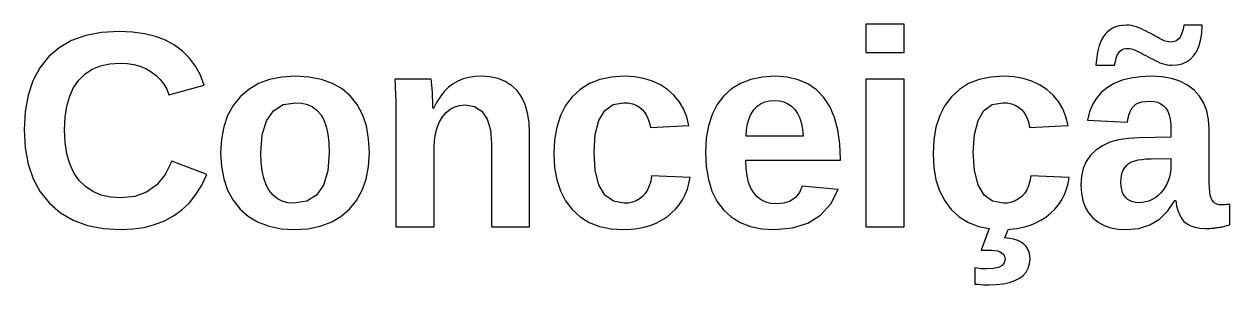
# Model space of a CAD drawing. Header units: metres. Extents: x 20 to 218, y 34 to 187.
# Drawn here: x 91.02 to 138.98, y 118.37 to 128.73 of the extents above; entities that cross this region are included whole.
import ezdxf

# ---------------------------------------------------------------- set-up
doc = ezdxf.new("R2010")
doc.units = ezdxf.units.M

msp = doc.modelspace()

# ---------------------------------------------------------------- linework, layer by layer
for p, q in [((126.024, 128.728), (124.5, 128.728)), ((124.5, 128.728), (124.5, 127.605)), ((126.024, 127.605), (126.024, 128.728)), ((134.316, 128.568), (134.21, 128.503)), ((134.435, 128.619), (134.316, 128.568)), ((134.568, 128.656), (134.435, 128.619)), ((134.713, 128.677), (134.568, 128.656)), ((134.871, 128.685), (134.713, 128.677)), ((134.969, 128.681), (134.871, 128.685)), ((135.067, 128.668), (134.969, 128.681)), ((135.164, 128.648), (135.067, 128.668)), ((135.262, 128.619), (135.164, 128.648)), ((135.36, 128.582), (135.262, 128.619)), ((135.457, 128.539), (135.36, 128.582)), ((135.552, 128.495), (135.457, 128.539)), ((137.117, 128.535), (137.081, 128.407)), ((137.15, 128.685), (137.117, 128.535)), ((137.882, 128.685), (137.15, 128.685)), ((137.856, 128.363), (137.882, 128.685)), ((92.9098, 128.072), (92.4166, 127.79)), ((93.4728, 128.274), (92.9098, 128.072)), ((94.1057, 128.395), (93.4728, 128.274)), ((94.8085, 128.435), (94.1057, 128.395)), ((95.3266, 128.414), (94.8085, 128.435)), ((95.8049, 128.349), (95.3266, 128.414)), ((96.2431, 128.241), (95.8049, 128.349)), ((96.6415, 128.09), (96.2431, 128.241)), ((96.9999, 127.895), (96.6415, 128.09)), ((133.885, 128.132), (133.827, 128.015)), ((133.952, 128.24), (133.885, 128.132)), ((134.029, 128.338), (133.952, 128.24)), ((134.114, 128.425), (134.029, 128.338)), ((134.21, 128.503), (134.114, 128.425)), ((135.647, 128.449), (135.552, 128.495)), ((135.74, 128.401), (135.647, 128.449)), ((135.831, 128.351), (135.74, 128.401)), ((135.921, 128.301), (135.831, 128.351)), ((136.009, 128.253), (135.921, 128.301)), ((136.094, 128.207), (136.009, 128.253)), ((136.177, 128.163), (136.094, 128.207)), ((136.257, 128.121), (136.177, 128.163)), ((136.335, 128.083), (136.257, 128.121)), ((136.409, 128.055), (136.335, 128.083)), ((136.48, 128.034), (136.409, 128.055)), ((136.839, 128.065), (136.771, 128.039)), ((136.899, 128.103), (136.839, 128.065)), ((136.952, 128.15), (136.899, 128.103)), ((136.999, 128.214), (136.952, 128.15)), ((137.042, 128.3), (136.999, 128.214)), ((137.081, 128.407), (137.042, 128.3)), ((137.74, 127.837), (137.809, 128.081)), ((137.809, 128.081), (137.856, 128.363)), ((92.4166, 127.79), (91.9932, 127.426)), ((97.3182, 127.659), (96.9999, 127.895)), ((97.5962, 127.383), (97.3182, 127.659)), ((124.5, 127.605), (126.024, 127.605)), ((133.735, 127.721), (133.7, 127.537)), ((133.778, 127.88), (133.735, 127.721)), ((133.827, 128.015), (133.778, 127.88)), ((134.5, 127.491), (134.542, 127.576)), ((134.542, 127.576), (134.587, 127.638)), ((134.587, 127.638), (134.637, 127.683)), ((134.637, 127.683), (134.697, 127.718)), ((134.697, 127.718), (134.765, 127.743)), ((134.765, 127.743), (134.841, 127.758)), ((134.841, 127.758), (134.926, 127.763)), ((134.926, 127.763), (134.992, 127.758)), ((134.992, 127.758), (135.062, 127.746)), ((135.062, 127.746), (135.136, 127.726)), ((135.136, 127.726), (135.212, 127.697)), ((135.212, 127.697), (135.292, 127.66)), ((135.292, 127.66), (135.374, 127.617)), ((135.374, 127.617), (135.458, 127.573)), ((135.458, 127.573), (135.545, 127.527)), ((136.548, 128.022), (136.48, 128.034)), ((136.613, 128.018), (136.548, 128.022)), ((136.696, 128.023), (136.613, 128.018)), ((136.771, 128.039), (136.696, 128.023)), ((137.537, 127.464), (137.649, 127.631)), ((137.649, 127.631), (137.74, 127.837)), ((91.9932, 127.426), (91.6437, 126.988)), ((94.0569, 127.069), (94.4281, 127.15)), ((94.4281, 127.15), (94.841, 127.177)), ((94.841, 127.177), (95.1178, 127.163)), ((95.1178, 127.163), (95.3796, 127.123)), ((95.3796, 127.123), (95.6264, 127.055)), ((97.8338, 127.065), (97.5962, 127.383)), ((133.672, 127.328), (133.651, 127.095)), ((133.651, 127.095), (134.394, 127.095)), ((133.7, 127.537), (133.672, 127.328)), ((134.394, 127.095), (134.426, 127.251)), ((134.426, 127.251), (134.461, 127.383)), ((134.461, 127.383), (134.5, 127.491)), ((135.545, 127.527), (135.633, 127.479)), ((135.633, 127.479), (135.723, 127.429)), ((135.723, 127.429), (135.815, 127.379)), ((135.815, 127.379), (135.907, 127.331)), ((135.907, 127.331), (136.001, 127.285)), ((136.001, 127.285), (136.096, 127.241)), ((136.096, 127.241), (136.192, 127.198)), ((136.192, 127.198), (136.289, 127.161)), ((136.289, 127.161), (136.385, 127.133)), ((136.385, 127.133), (136.481, 127.112)), ((136.481, 127.112), (136.577, 127.1)), ((136.577, 127.1), (136.672, 127.095)), ((136.672, 127.095), (136.886, 127.11)), ((136.886, 127.11), (137.079, 127.154)), ((137.079, 127.154), (137.252, 127.228)), ((137.252, 127.228), (137.405, 127.331)), ((137.405, 127.331), (137.537, 127.464)), ((91.6437, 126.988), (91.3719, 126.479)), ((93.1948, 126.504), (93.4403, 126.746)), ((93.4403, 126.746), (93.7277, 126.935)), ((93.7277, 126.935), (94.0569, 127.069)), ((95.6264, 127.055), (95.8583, 126.96)), ((95.8583, 126.96), (96.0751, 126.838)), ((96.0751, 126.838), (96.2708, 126.693)), ((96.2708, 126.693), (96.4388, 126.529)), ((98.031, 126.707), (97.8338, 127.065)), ((98.1879, 126.309), (98.031, 126.707)), ((101.266, 126.624), (100.779, 126.526)), ((101.803, 126.656), (101.266, 126.624)), ((102.351, 126.625), (101.803, 126.656)), ((102.844, 126.531), (102.351, 126.625)), ((108.707, 126.613), (108.485, 126.552)), ((108.944, 126.649), (108.707, 126.613)), ((109.195, 126.661), (108.944, 126.649)), ((109.551, 126.638), (109.195, 126.661)), ((109.872, 126.569), (109.551, 126.638)), ((114.386, 126.624), (113.922, 126.526)), ((114.9, 126.656), (114.386, 126.624)), ((115.3, 126.635), (114.9, 126.656)), ((115.672, 126.573), (115.3, 126.635)), ((120.385, 126.625), (119.928, 126.531)), ((120.89, 126.656), (120.385, 126.625)), ((121.372, 126.623), (120.89, 126.656)), ((121.806, 126.522), (121.372, 126.623)), ((129.468, 126.624), (129.004, 126.526)), ((129.982, 126.656), (129.468, 126.624)), ((130.382, 126.635), (129.982, 126.656)), ((130.754, 126.573), (130.382, 126.635)), ((135.42, 126.638), (135.036, 126.585)), ((135.842, 126.656), (135.42, 126.638)), ((136.267, 126.634), (135.842, 126.656)), ((136.65, 126.568), (136.267, 126.634)), ((91.3719, 126.479), (91.1777, 125.901)), ((92.8355, 125.866), (92.9927, 126.21)), ((92.9927, 126.21), (93.1948, 126.504)), ((96.4388, 126.529), (96.5793, 126.346)), ((96.5793, 126.346), (96.6922, 126.144)), ((96.6922, 126.144), (96.7775, 125.924)), ((96.7775, 125.924), (98.1879, 126.309)), ((99.9542, 126.137), (99.6168, 125.845)), ((100.341, 126.364), (99.9542, 126.137)), ((100.779, 126.526), (100.341, 126.364)), ((103.283, 126.374), (102.844, 126.531)), ((103.667, 126.154), (103.283, 126.374)), ((103.997, 125.872), (103.667, 126.154)), ((107.215, 126.548), (105.761, 126.548)), ((105.761, 126.548), (105.768, 126.45)), ((105.768, 126.45), (105.774, 126.347)), ((105.774, 126.347), (105.78, 126.239)), ((105.78, 126.239), (105.786, 126.126)), ((105.786, 126.126), (105.791, 126.008)), ((107.222, 126.493), (107.215, 126.548)), ((107.23, 126.41), (107.222, 126.493)), ((107.238, 126.3), (107.23, 126.41)), ((107.248, 126.162), (107.238, 126.3)), ((107.258, 125.997), (107.248, 126.162)), ((107.903, 126.221), (107.735, 126.056)), ((108.083, 126.358), (107.903, 126.221)), ((108.277, 126.467), (108.083, 126.358)), ((108.485, 126.552), (108.277, 126.467)), ((110.158, 126.454), (109.872, 126.569)), ((110.41, 126.294), (110.158, 126.454)), ((110.627, 126.087), (110.41, 126.294)), ((113.14, 126.137), (112.822, 125.845)), ((113.506, 126.364), (113.14, 126.137)), ((113.922, 126.526), (113.506, 126.364)), ((116.014, 126.469), (115.672, 126.573)), ((116.329, 126.323), (116.014, 126.469)), ((116.614, 126.135), (116.329, 126.323)), ((116.865, 125.911), (116.614, 126.135)), ((119.158, 126.156), (118.845, 125.875)), ((119.519, 126.375), (119.158, 126.156)), ((119.928, 126.531), (119.519, 126.375)), ((122.192, 126.354), (121.806, 126.522)), ((122.531, 126.12), (122.192, 126.354)), ((126.024, 126.548), (124.5, 126.548)), ((124.5, 126.548), (124.5, 120.678)), ((126.024, 120.678), (126.024, 126.548)), ((128.222, 126.137), (127.904, 125.845)), ((128.588, 126.364), (128.222, 126.137)), ((129.004, 126.526), (128.588, 126.364)), ((131.096, 126.469), (130.754, 126.573)), ((131.411, 126.323), (131.096, 126.469)), ((131.696, 126.135), (131.411, 126.323)), ((131.947, 125.911), (131.696, 126.135)), ((134.104, 126.214), (133.868, 126.021)), ((134.377, 126.373), (134.104, 126.214)), ((134.688, 126.497), (134.377, 126.373)), ((135.036, 126.585), (134.688, 126.497)), ((136.993, 126.459), (136.65, 126.568)), ((137.295, 126.305), (136.993, 126.459)), ((137.556, 126.108), (137.295, 126.305)), ((91.1777, 125.901), (91.0612, 125.253)), ((92.7232, 125.472), (92.8355, 125.866)), ((99.6168, 125.845), (99.3356, 125.497)), ((104.269, 125.531), (103.997, 125.872)), ((105.791, 126.008), (105.796, 125.881)), ((105.796, 125.881), (105.8, 125.74)), ((105.8, 125.74), (105.802, 125.585)), ((107.268, 125.829), (107.258, 125.997)), ((107.276, 125.684), (107.268, 125.829)), ((107.281, 125.561), (107.276, 125.684)), ((107.58, 125.86), (107.437, 125.636)), ((107.735, 126.056), (107.58, 125.86)), ((110.807, 125.835), (110.627, 126.087)), ((110.946, 125.541), (110.807, 125.835)), ((112.822, 125.845), (112.559, 125.495)), ((117.076, 125.655), (116.865, 125.911)), ((117.246, 125.368), (117.076, 125.655)), ((118.845, 125.875), (118.586, 125.536)), ((120.479, 125.636), (120.664, 125.681)), ((120.664, 125.681), (120.869, 125.696)), ((120.869, 125.696), (121.062, 125.682)), ((121.062, 125.682), (121.239, 125.639)), ((122.822, 125.818), (122.531, 126.12)), ((123.062, 125.452), (122.822, 125.818)), ((127.904, 125.845), (127.641, 125.495)), ((132.158, 125.655), (131.947, 125.911)), ((132.328, 125.368), (132.158, 125.655)), ((133.672, 125.794), (133.516, 125.534)), ((133.868, 126.021), (133.672, 125.794)), ((135.475, 125.638), (135.617, 125.661)), ((135.617, 125.661), (135.777, 125.669)), ((135.777, 125.669), (135.949, 125.658)), ((135.949, 125.658), (136.101, 125.624)), ((137.773, 125.871), (137.556, 126.108)), ((137.942, 125.596), (137.773, 125.871)), ((91.0612, 125.253), (91.0223, 124.535)), ((92.6559, 125.029), (92.7232, 125.472)), ((99.3356, 125.497), (99.1169, 125.1)), ((100.658, 124.893), (100.936, 125.291)), ((100.936, 125.291), (101.325, 125.53)), ((101.325, 125.53), (101.825, 125.609)), ((101.825, 125.609), (102.073, 125.59)), ((102.073, 125.59), (102.296, 125.534)), ((102.296, 125.534), (102.494, 125.439)), ((102.494, 125.439), (102.668, 125.307)), ((102.668, 125.307), (102.817, 125.137)), ((104.481, 125.135), (104.269, 125.531)), ((105.802, 125.585), (105.804, 125.417)), ((105.804, 125.417), (105.805, 125.235)), ((105.805, 125.235), (105.805, 120.678)), ((107.284, 125.46), (107.281, 125.561)), ((107.286, 125.381), (107.284, 125.46)), ((107.307, 125.381), (107.286, 125.381)), ((107.437, 125.636), (107.307, 125.381)), ((107.668, 125.042), (107.812, 125.213)), ((107.812, 125.213), (107.973, 125.346)), ((107.973, 125.346), (108.152, 125.441)), ((108.152, 125.441), (108.348, 125.498)), ((108.348, 125.498), (108.56, 125.517)), ((108.56, 125.517), (108.937, 125.455)), ((108.937, 125.455), (109.23, 125.27)), ((109.23, 125.27), (109.44, 124.96)), ((111.046, 125.205), (110.946, 125.541)), ((111.106, 124.826), (111.046, 125.205)), ((112.559, 125.495), (112.354, 125.094)), ((113.879, 124.9), (114.114, 125.294)), ((114.114, 125.294), (114.444, 125.53)), ((114.444, 125.53), (114.867, 125.609)), ((114.867, 125.609), (115.05, 125.598)), ((115.05, 125.598), (115.215, 125.566)), ((115.215, 125.566), (115.362, 125.513)), ((115.362, 125.513), (115.492, 125.437)), ((115.492, 125.437), (115.605, 125.341)), ((115.605, 125.341), (115.702, 125.226)), ((115.702, 125.226), (115.782, 125.097)), ((117.376, 125.049), (117.246, 125.368)), ((118.586, 125.536), (118.384, 125.142)), ((119.936, 125.16), (120.042, 125.322)), ((120.042, 125.322), (120.168, 125.456)), ((120.168, 125.456), (120.313, 125.561)), ((120.313, 125.561), (120.479, 125.636)), ((121.239, 125.639), (121.4, 125.568)), ((121.4, 125.568), (121.544, 125.469)), ((121.544, 125.469), (121.672, 125.341)), ((121.672, 125.341), (121.781, 125.184)), ((121.781, 125.184), (121.869, 125)), ((123.249, 125.023), (123.062, 125.452)), ((127.641, 125.495), (127.436, 125.094)), ((128.961, 124.9), (129.196, 125.294)), ((129.196, 125.294), (129.526, 125.53)), ((129.526, 125.53), (129.95, 125.609)), ((129.95, 125.609), (130.132, 125.598)), ((130.132, 125.598), (130.297, 125.566)), ((130.297, 125.566), (130.444, 125.513)), ((130.444, 125.513), (130.574, 125.437)), ((130.574, 125.437), (130.687, 125.341)), ((130.687, 125.341), (130.784, 125.226)), ((130.784, 125.226), (130.864, 125.097)), ((132.458, 125.049), (132.328, 125.368)), ((133.398, 125.241), (133.32, 124.915)), ((133.516, 125.534), (133.398, 125.241)), ((134.972, 125.154), (135.022, 125.282)), ((135.022, 125.282), (135.083, 125.389)), ((135.083, 125.389), (135.156, 125.476)), ((135.156, 125.476), (135.244, 125.546)), ((135.244, 125.546), (135.351, 125.6)), ((135.351, 125.6), (135.475, 125.638)), ((136.101, 125.624), (136.232, 125.568)), ((136.232, 125.568), (136.343, 125.49)), ((136.343, 125.49), (136.434, 125.389)), ((136.434, 125.389), (136.506, 125.266)), ((136.506, 125.266), (136.562, 125.119)), ((138.062, 125.285), (137.942, 125.596)), ((138.134, 124.937), (138.062, 125.285)), ((92.6334, 124.535), (92.6559, 125.029)), ((99.1169, 125.1), (98.9607, 124.654)), ((100.491, 124.335), (100.658, 124.893)), ((102.817, 125.137), (102.94, 124.925)), ((102.94, 124.925), (103.036, 124.668)), ((104.633, 124.685), (104.481, 125.135)), ((104.723, 124.179), (104.633, 124.685)), ((107.451, 124.62), (107.546, 124.842)), ((107.546, 124.842), (107.668, 125.042)), ((109.44, 124.96), (109.565, 124.528)), ((111.126, 124.405), (111.106, 124.826)), ((112.354, 125.094), (112.207, 124.641)), ((113.737, 124.349), (113.879, 124.9)), ((115.782, 125.097), (115.847, 124.953)), ((115.847, 124.953), (115.897, 124.795)), ((115.897, 124.795), (115.931, 124.622)), ((115.931, 124.622), (117.466, 124.698)), ((117.466, 124.698), (117.376, 125.049)), ((118.239, 124.695), (118.153, 124.195)), ((118.384, 125.142), (118.239, 124.695)), ((119.753, 124.532), (119.792, 124.765)), ((119.792, 124.765), (119.853, 124.975)), ((119.853, 124.975), (119.936, 125.16)), ((121.869, 125), (121.938, 124.786)), ((121.938, 124.786), (121.986, 124.545)), ((123.382, 124.532), (123.249, 125.023)), ((127.436, 125.094), (127.289, 124.641)), ((128.82, 124.349), (128.961, 124.9)), ((130.864, 125.097), (130.929, 124.953)), ((130.929, 124.953), (130.979, 124.795)), ((130.979, 124.795), (131.013, 124.622)), ((131.013, 124.622), (132.548, 124.698)), ((132.548, 124.698), (132.458, 125.049)), ((133.32, 124.915), (134.909, 124.839)), ((134.909, 124.839), (134.935, 125.007)), ((134.935, 125.007), (134.972, 125.154)), ((136.562, 125.119), (136.602, 124.948)), ((136.602, 124.948), (136.626, 124.753)), ((136.626, 124.753), (136.634, 124.535)), ((138.158, 124.551), (138.134, 124.937)), ((91.0223, 124.535), (91.0626, 123.818)), ((92.6565, 124.033), (92.6334, 124.535)), ((98.9607, 124.654), (98.8669, 124.161)), ((100.436, 123.618), (100.491, 124.335)), ((103.036, 124.668), (103.104, 124.364)), ((103.104, 124.364), (103.145, 124.014)), ((107.343, 124.111), (107.383, 124.376)), ((107.383, 124.376), (107.451, 124.62)), ((109.565, 124.528), (109.607, 123.971)), ((111.126, 120.678), (111.126, 124.405)), ((112.207, 124.641), (112.119, 124.136)), ((113.69, 123.64), (113.737, 124.349)), ((119.735, 124.275), (119.753, 124.532)), ((122.013, 124.275), (119.735, 124.275)), ((121.986, 124.545), (122.013, 124.275)), ((123.462, 123.979), (123.382, 124.532)), ((127.289, 124.641), (127.202, 124.136)), ((128.772, 123.64), (128.82, 124.349)), ((135.37, 124.215), (134.94, 124.192)), ((136.634, 124.237), (135.37, 124.215)), ((136.634, 124.535), (136.634, 124.237)), ((138.158, 122.414), (138.158, 124.551)), ((91.0626, 123.818), (91.1833, 123.167)), ((92.7258, 123.58), (92.6565, 124.033)), ((98.8669, 124.161), (98.8357, 123.618)), ((103.145, 124.014), (103.159, 123.618)), ((104.754, 123.618), (104.723, 124.179)), ((107.329, 123.825), (107.343, 124.111)), ((107.329, 120.678), (107.329, 123.825)), ((109.607, 123.971), (109.607, 120.678)), ((112.119, 124.136), (112.09, 123.58)), ((118.153, 124.195), (118.124, 123.64)), ((123.489, 123.363), (123.462, 123.979)), ((127.202, 124.136), (127.172, 123.58)), ((133.648, 123.727), (133.434, 123.519)), ((133.907, 123.899), (133.648, 123.727)), ((134.209, 124.034), (133.907, 123.899)), ((134.553, 124.132), (134.209, 124.034)), ((134.94, 124.192), (134.553, 124.132)), ((92.8414, 123.178), (92.7258, 123.58)), ((96.8914, 123.282), (96.6304, 122.759)), ((98.2855, 122.756), (96.8914, 123.282)), ((98.8357, 123.618), (98.8669, 123.074)), ((100.449, 123.244), (100.436, 123.618)), ((103.159, 123.618), (103.103, 122.896)), ((104.722, 123.072), (104.754, 123.618)), ((112.09, 123.58), (112.119, 123.037)), ((113.738, 122.91), (113.69, 123.64)), ((118.124, 123.64), (118.152, 123.068)), ((119.737, 122.994), (119.724, 123.32)), ((119.724, 123.32), (123.489, 123.32)), ((123.489, 123.32), (123.489, 123.363)), ((127.172, 123.58), (127.201, 123.037)), ((128.82, 122.91), (128.772, 123.64)), ((133.268, 123.276), (133.149, 122.998)), ((133.434, 123.519), (133.268, 123.276)), ((135.014, 123.227), (135.099, 123.269)), ((135.099, 123.269), (135.201, 123.304)), ((135.201, 123.304), (135.327, 123.333)), ((135.327, 123.333), (135.477, 123.356)), ((135.477, 123.356), (135.653, 123.374)), ((135.653, 123.374), (135.853, 123.385)), ((135.853, 123.385), (136.634, 123.396)), ((136.634, 123.396), (136.634, 123.098)), ((91.1833, 123.167), (91.3846, 122.583)), ((93.0031, 122.825), (92.8414, 123.178)), ((93.2111, 122.523), (93.0031, 122.825)), ((98.8669, 123.074), (98.9607, 122.579)), ((100.49, 122.908), (100.449, 123.244)), ((100.558, 122.609), (100.49, 122.908)), ((103.103, 122.896), (102.934, 122.334)), ((104.627, 122.576), (104.722, 123.072)), ((112.119, 123.037), (112.206, 122.544)), ((113.882, 122.342), (113.738, 122.91)), ((118.152, 123.068), (118.238, 122.553)), ((119.775, 122.702), (119.737, 122.994)), ((127.201, 123.037), (127.289, 122.544)), ((128.964, 122.342), (128.82, 122.91)), ((133.149, 122.998), (133.078, 122.685)), ((134.662, 122.697), (134.686, 122.801)), ((134.686, 122.801), (134.718, 122.895)), ((134.718, 122.895), (134.76, 122.978)), ((134.76, 122.978), (134.811, 123.052)), ((134.811, 123.052), (134.87, 123.119)), ((134.87, 123.119), (134.938, 123.177)), ((134.938, 123.177), (135.014, 123.227)), ((136.607, 122.796), (136.574, 122.65)), ((136.628, 122.945), (136.607, 122.796)), ((136.634, 123.098), (136.628, 122.945)), ((91.3846, 122.583), (91.6663, 122.065)), ((93.4627, 122.273), (93.2111, 122.523)), ((96.2987, 122.352), (95.8962, 122.061)), ((96.6304, 122.759), (96.2987, 122.352)), ((97.8581, 121.961), (98.0886, 122.336)), ((98.0886, 122.336), (98.2855, 122.756)), ((98.9607, 122.579), (99.1169, 122.132)), ((100.653, 122.348), (100.558, 122.609)), ((100.775, 122.124), (100.653, 122.348)), ((102.934, 122.334), (102.653, 121.933)), ((104.469, 122.128), (104.627, 122.576)), ((112.206, 122.544), (112.352, 122.101)), ((114.122, 121.936), (113.882, 122.342)), ((115.887, 122.311), (115.815, 122.147)), ((115.942, 122.495), (115.887, 122.311)), ((115.979, 122.702), (115.942, 122.495)), ((117.509, 122.631), (115.979, 122.702)), ((117.401, 122.17), (117.466, 122.396)), ((117.466, 122.396), (117.509, 122.631)), ((118.238, 122.553), (118.38, 122.096)), ((119.839, 122.443), (119.775, 122.702)), ((119.927, 122.218), (119.839, 122.443)), ((121.964, 122.289), (121.856, 122.038)), ((123.402, 122.165), (121.964, 122.289)), ((127.289, 122.544), (127.434, 122.101)), ((129.204, 121.936), (128.964, 122.342)), ((130.97, 122.311), (130.897, 122.147)), ((131.024, 122.495), (130.97, 122.311)), ((131.062, 122.702), (131.024, 122.495)), ((132.591, 122.631), (131.062, 122.702)), ((132.483, 122.17), (132.548, 122.396)), ((132.548, 122.396), (132.591, 122.631)), ((133.078, 122.685), (133.054, 122.338)), ((133.054, 122.338), (133.073, 122.017)), ((134.644, 122.458), (134.648, 122.583)), ((134.651, 122.299), (134.644, 122.458)), ((134.648, 122.583), (134.662, 122.697)), ((134.674, 122.158), (134.651, 122.299)), ((136.466, 122.368), (136.394, 122.236)), ((136.527, 122.508), (136.466, 122.368)), ((136.574, 122.65), (136.527, 122.508)), ((138.163, 122.229), (138.158, 122.414)), ((91.6663, 122.065), (92.0285, 121.614)), ((93.7553, 122.078), (93.4627, 122.273)), ((94.0889, 121.939), (93.7553, 122.078)), ((94.4634, 121.856), (94.0889, 121.939)), ((94.879, 121.828), (94.4634, 121.856)), ((95.423, 121.887), (94.879, 121.828)), ((95.8962, 122.061), (95.423, 121.887)), ((97.5939, 121.632), (97.8581, 121.961)), ((99.1169, 122.132), (99.3356, 121.733)), ((100.923, 121.939), (100.775, 122.124)), ((101.094, 121.796), (100.923, 121.939)), ((102.653, 121.933), (102.26, 121.692)), ((104.247, 121.73), (104.469, 122.128)), ((112.352, 122.101), (112.555, 121.708)), ((114.458, 121.693), (114.122, 121.936)), ((115.616, 121.885), (115.493, 121.787)), ((115.724, 122.006), (115.616, 121.885)), ((115.815, 122.147), (115.724, 122.006)), ((117.207, 121.751), (117.315, 121.956)), ((117.315, 121.956), (117.401, 122.17)), ((118.38, 122.096), (118.579, 121.696)), ((120.042, 122.026), (119.927, 122.218)), ((120.179, 121.869), (120.042, 122.026)), ((120.338, 121.747), (120.179, 121.869)), ((121.7, 121.842), (121.496, 121.702)), ((121.856, 122.038), (121.7, 121.842)), ((123.101, 121.591), (123.402, 122.165)), ((127.434, 122.101), (127.637, 121.708)), ((129.54, 121.693), (129.204, 121.936)), ((130.698, 121.885), (130.575, 121.787)), ((130.806, 122.006), (130.698, 121.885)), ((130.897, 122.147), (130.806, 122.006)), ((132.289, 121.751), (132.397, 121.956)), ((132.397, 121.956), (132.483, 122.17)), ((133.073, 122.017), (133.131, 121.726)), ((134.713, 122.034), (134.674, 122.158)), ((134.767, 121.926), (134.713, 122.034)), ((134.836, 121.837), (134.767, 121.926)), ((134.918, 121.763), (134.836, 121.837)), ((136.002, 121.828), (135.882, 121.758)), ((136.116, 121.912), (136.002, 121.828)), ((136.218, 122.009), (136.116, 121.912)), ((136.311, 122.116), (136.218, 122.009)), ((136.394, 122.236), (136.311, 122.116)), ((138.176, 122.068), (138.163, 122.229)), ((138.199, 121.932), (138.176, 122.068)), ((138.23, 121.821), (138.199, 121.932)), ((138.27, 121.733), (138.23, 121.821)), ((92.0285, 121.614), (92.4646, 121.238)), ((96.9647, 121.11), (97.2961, 121.348)), ((97.2961, 121.348), (97.5939, 121.632)), ((99.3356, 121.733), (99.6168, 121.384)), ((99.6168, 121.384), (99.9529, 121.091)), ((101.29, 121.693), (101.094, 121.796)), ((101.51, 121.632), (101.29, 121.693)), ((101.754, 121.611), (101.51, 121.632)), ((102.26, 121.692), (101.754, 121.611)), ((103.621, 121.089), (103.962, 121.381)), ((103.962, 121.381), (104.247, 121.73)), ((112.555, 121.708), (112.817, 121.365)), ((112.817, 121.365), (113.132, 121.079)), ((114.889, 121.611), (114.458, 121.693)), ((115.057, 121.622), (114.889, 121.611)), ((115.214, 121.655), (115.057, 121.622)), ((115.359, 121.71), (115.214, 121.655)), ((115.493, 121.787), (115.359, 121.71)), ((116.763, 121.214), (116.929, 121.377)), ((116.929, 121.377), (117.078, 121.557)), ((117.078, 121.557), (117.207, 121.751)), ((118.579, 121.696), (118.835, 121.354)), ((118.835, 121.354), (119.143, 121.072)), ((120.519, 121.66), (120.338, 121.747)), ((120.721, 121.607), (120.519, 121.66)), ((120.945, 121.59), (120.721, 121.607)), ((121.244, 121.618), (120.945, 121.59)), ((121.496, 121.702), (121.244, 121.618)), ((122.697, 121.144), (123.101, 121.591)), ((127.637, 121.708), (127.899, 121.365)), ((127.899, 121.365), (128.214, 121.079)), ((129.971, 121.611), (129.54, 121.693)), ((130.139, 121.622), (129.971, 121.611)), ((130.296, 121.655), (130.139, 121.622)), ((130.441, 121.71), (130.296, 121.655)), ((130.575, 121.787), (130.441, 121.71)), ((131.845, 121.214), (132.011, 121.377)), ((132.011, 121.377), (132.16, 121.557)), ((132.16, 121.557), (132.289, 121.751)), ((133.131, 121.726), (133.226, 121.465)), ((133.226, 121.465), (133.36, 121.234)), ((135.011, 121.706), (134.918, 121.763)), ((135.113, 121.666), (135.011, 121.706)), ((135.226, 121.641), (135.113, 121.666)), ((135.349, 121.633), (135.226, 121.641)), ((135.489, 121.641), (135.349, 121.633)), ((135.625, 121.664), (135.489, 121.641)), ((135.756, 121.703), (135.625, 121.664)), ((135.882, 121.758), (135.756, 121.703)), ((136.51, 121.309), (136.792, 121.725)), ((136.792, 121.725), (136.824, 121.725)), ((136.824, 121.725), (136.855, 121.517)), ((136.855, 121.517), (136.903, 121.33)), ((136.903, 121.33), (136.968, 121.164)), ((138.32, 121.666), (138.27, 121.733)), ((138.383, 121.614), (138.32, 121.666)), ((138.457, 121.576), (138.383, 121.614)), ((138.543, 121.554), (138.457, 121.576)), ((138.641, 121.546), (138.543, 121.554)), ((138.71, 121.548), (138.641, 121.546)), ((138.778, 121.552), (138.71, 121.548)), ((138.846, 121.558), (138.778, 121.552)), ((138.912, 121.567), (138.846, 121.558)), ((138.978, 121.579), (138.912, 121.567)), ((138.978, 120.754), (138.978, 121.579)), ((92.4646, 121.238), (92.9676, 120.946)), ((92.9676, 120.946), (93.5377, 120.737)), ((96.2131, 120.764), (96.6027, 120.915)), ((96.6027, 120.915), (96.9647, 121.11)), ((99.9529, 121.091), (100.336, 120.863)), ((100.336, 120.863), (100.767, 120.7)), ((102.793, 120.7), (103.231, 120.862)), ((103.231, 120.862), (103.621, 121.089)), ((113.132, 121.079), (113.496, 120.856)), ((113.496, 120.856), (113.908, 120.697)), ((116.158, 120.828), (116.377, 120.939)), ((116.377, 120.939), (116.579, 121.068)), ((116.579, 121.068), (116.763, 121.214)), ((119.143, 121.072), (119.501, 120.852)), ((119.501, 120.852), (119.908, 120.695)), ((122.191, 120.825), (122.697, 121.144)), ((128.214, 121.079), (128.578, 120.856)), ((128.578, 120.856), (128.99, 120.697)), ((131.24, 120.828), (131.46, 120.939)), ((131.46, 120.939), (131.661, 121.068)), ((131.661, 121.068), (131.845, 121.214)), ((133.36, 121.234), (133.532, 121.034)), ((133.532, 121.034), (133.737, 120.867)), ((133.737, 120.867), (133.973, 120.737)), ((135.789, 120.755), (136.175, 120.986)), ((136.175, 120.986), (136.51, 121.309)), ((136.968, 121.164), (137.052, 121.019)), ((137.052, 121.019), (137.152, 120.895)), ((137.152, 120.895), (137.274, 120.794)), ((93.5377, 120.737), (94.1749, 120.612)), ((94.1749, 120.612), (94.879, 120.57)), ((94.879, 120.57), (95.3513, 120.592)), ((95.3513, 120.592), (95.796, 120.656)), ((95.796, 120.656), (96.2131, 120.764)), ((100.767, 120.7), (101.245, 120.603)), ((101.245, 120.603), (101.77, 120.57)), ((101.77, 120.57), (102.306, 120.602)), ((102.306, 120.602), (102.793, 120.7)), ((105.805, 120.678), (107.329, 120.678)), ((109.607, 120.678), (111.126, 120.678)), ((113.908, 120.697), (114.369, 120.602)), ((114.369, 120.602), (114.878, 120.57)), ((114.878, 120.57), (115.157, 120.58)), ((115.157, 120.58), (115.424, 120.611)), ((115.424, 120.611), (115.68, 120.663)), ((115.68, 120.663), (115.925, 120.735)), ((115.925, 120.735), (116.158, 120.828)), ((119.908, 120.695), (120.364, 120.601)), ((120.364, 120.601), (120.869, 120.57)), ((120.869, 120.57), (121.581, 120.634)), ((121.581, 120.634), (122.191, 120.825)), ((124.5, 120.678), (126.024, 120.678)), ((128.99, 120.697), (129.405, 120.611)), ((129.405, 120.611), (129.092, 119.745)), ((130.025, 120.234), (130.164, 120.578)), ((130.164, 120.578), (130.239, 120.58)), ((130.239, 120.58), (130.506, 120.611)), ((130.506, 120.611), (130.762, 120.663)), ((130.762, 120.663), (131.007, 120.735)), ((131.007, 120.735), (131.24, 120.828)), ((133.973, 120.737), (134.239, 120.644)), ((134.239, 120.644), (134.535, 120.589)), ((134.535, 120.589), (134.86, 120.57)), ((134.86, 120.57), (135.351, 120.616)), ((135.351, 120.616), (135.789, 120.755)), ((137.274, 120.794), (137.42, 120.715)), ((137.42, 120.715), (137.589, 120.658)), ((137.589, 120.658), (137.783, 120.625)), ((137.783, 120.625), (138.001, 120.613)), ((138.001, 120.613), (138.065, 120.614)), ((138.065, 120.614), (138.125, 120.615)), ((138.125, 120.615), (138.182, 120.617)), ((138.182, 120.617), (138.236, 120.62)), ((138.236, 120.62), (138.286, 120.624)), ((138.286, 120.624), (138.334, 120.629)), ((138.334, 120.629), (138.381, 120.634)), ((138.381, 120.634), (138.428, 120.639)), ((138.428, 120.639), (138.473, 120.645)), ((138.473, 120.645), (138.517, 120.651)), ((138.517, 120.651), (138.56, 120.658)), ((138.56, 120.658), (138.603, 120.666)), ((138.603, 120.666), (138.647, 120.675)), ((138.647, 120.675), (138.69, 120.684)), ((138.69, 120.684), (138.733, 120.695)), ((138.733, 120.695), (138.778, 120.706)), ((138.778, 120.706), (138.825, 120.717)), ((138.825, 120.717), (138.873, 120.729)), ((138.873, 120.729), (138.924, 120.742)), ((138.924, 120.742), (138.978, 120.754)), ((130.219, 120.215), (130.025, 120.234)), ((130.391, 120.181), (130.219, 120.215)), ((130.543, 120.131), (130.391, 120.181)), ((130.673, 120.065), (130.543, 120.131)), ((130.782, 119.984), (130.673, 120.065)), ((130.871, 119.89), (130.782, 119.984)), ((130.94, 119.785), (130.871, 119.89)), ((129.092, 119.745), (129.128, 119.749)), ((129.128, 119.749), (129.174, 119.752)), ((129.174, 119.752), (129.23, 119.755)), ((129.23, 119.755), (129.297, 119.756)), ((129.297, 119.756), (129.374, 119.756)), ((129.374, 119.756), (129.509, 119.753)), ((129.509, 119.753), (129.628, 119.742)), ((129.628, 119.742), (129.73, 119.723)), ((129.73, 119.723), (129.815, 119.697)), ((129.815, 119.697), (129.884, 119.664)), ((129.884, 119.664), (129.939, 119.623)), ((129.939, 119.623), (129.982, 119.575)), ((129.982, 119.575), (130.012, 119.518)), ((130.012, 119.518), (130.03, 119.454)), ((130.03, 119.454), (130.036, 119.382)), ((130.989, 119.668), (130.94, 119.785)), ((131.019, 119.542), (130.989, 119.668)), ((131.029, 119.404), (131.019, 119.542)), ((128.916, 119.032), (128.837, 119.046)), ((128.837, 119.046), (128.837, 118.406)), ((129.002, 119.021), (128.916, 119.032)), ((129.093, 119.014), (129.002, 119.021)), ((129.19, 119.009), (129.093, 119.014)), ((129.293, 119.008), (129.19, 119.009)), ((129.561, 119.023), (129.293, 119.008)), ((129.769, 119.068), (129.561, 119.023)), ((129.917, 119.143), (129.769, 119.068)), ((130.007, 119.247), (129.917, 119.143)), ((130.036, 119.382), (130.007, 119.247)), ((130.877, 118.882), (130.961, 119.036)), ((130.961, 119.036), (131.012, 119.21)), ((131.012, 119.21), (131.029, 119.404)), ((129.963, 118.415), (130.207, 118.467)), ((130.207, 118.467), (130.422, 118.54)), ((130.422, 118.54), (130.606, 118.634)), ((130.606, 118.634), (130.758, 118.748)), ((130.758, 118.748), (130.877, 118.882)), ((128.837, 118.406), (128.957, 118.394)), ((128.957, 118.394), (129.071, 118.385)), ((129.071, 118.385), (129.181, 118.378)), ((129.181, 118.378), (129.285, 118.374)), ((129.285, 118.374), (129.385, 118.373)), ((129.385, 118.373), (129.689, 118.384)), ((129.689, 118.384), (129.963, 118.415))]:
    msp.add_line(p, q)

doc.saveas('drawing.dxf')
